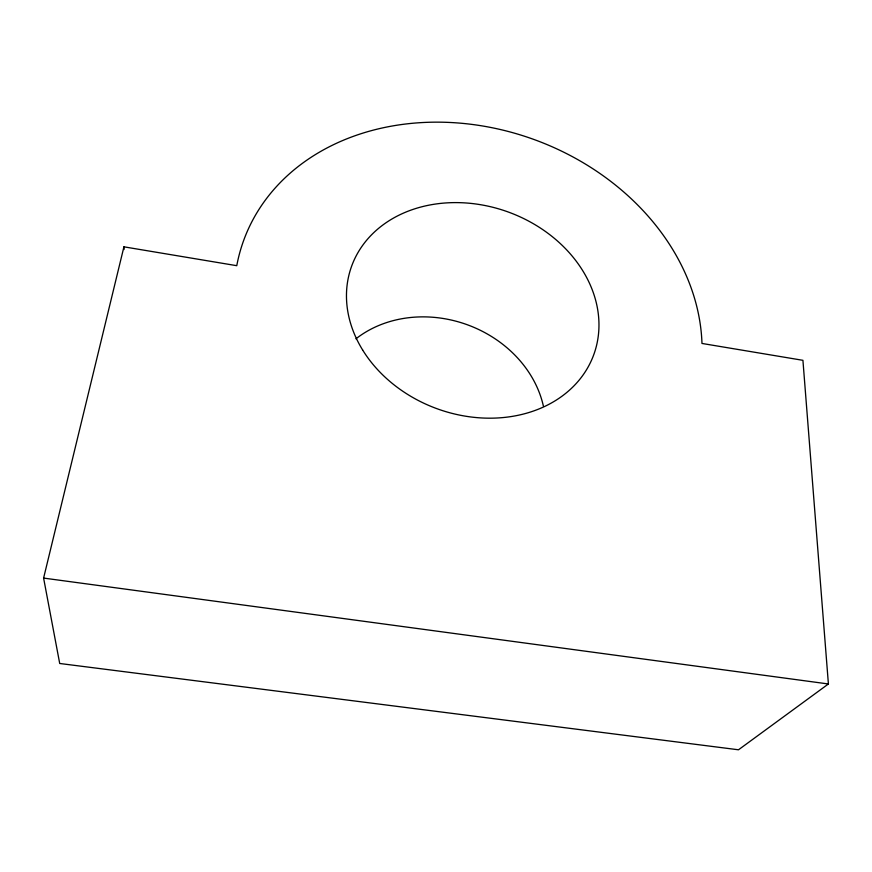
<?xml version="1.0" encoding="UTF-8"?>
<svg xmlns="http://www.w3.org/2000/svg" width="872" height="872" viewBox="0 0 872 872"><rect width="100%" height="100%" fill="white"/><g stroke="black" fill="none" stroke-linecap="round" stroke-linejoin="round"><path stroke-width="1.31" d="M43.6 578.082L123.933 246.831L236.77 265.688A238.874 194.445 20.2 0 1 482.739 126.004A238.874 194.445 20.2 0 1 701.971 343.448L802.927 360.321L828.4 683.975L738.497 749.789L59.71 663.483L43.6 578.082L828.4 683.975M123.933 246.831L124.02 249.545M355.95 338.816A113.131 96.814 20.1 0 1 466.76 324.558A113.131 96.814 20.1 0 1 543.387 406.112M362.643 349.999A128.893 104.596 20.2 0 0 581.297 377.402A128.893 104.596 20.2 0 0 474.215 203.775A128.893 104.596 20.2 0 0 362.643 349.999"/></g></svg>
